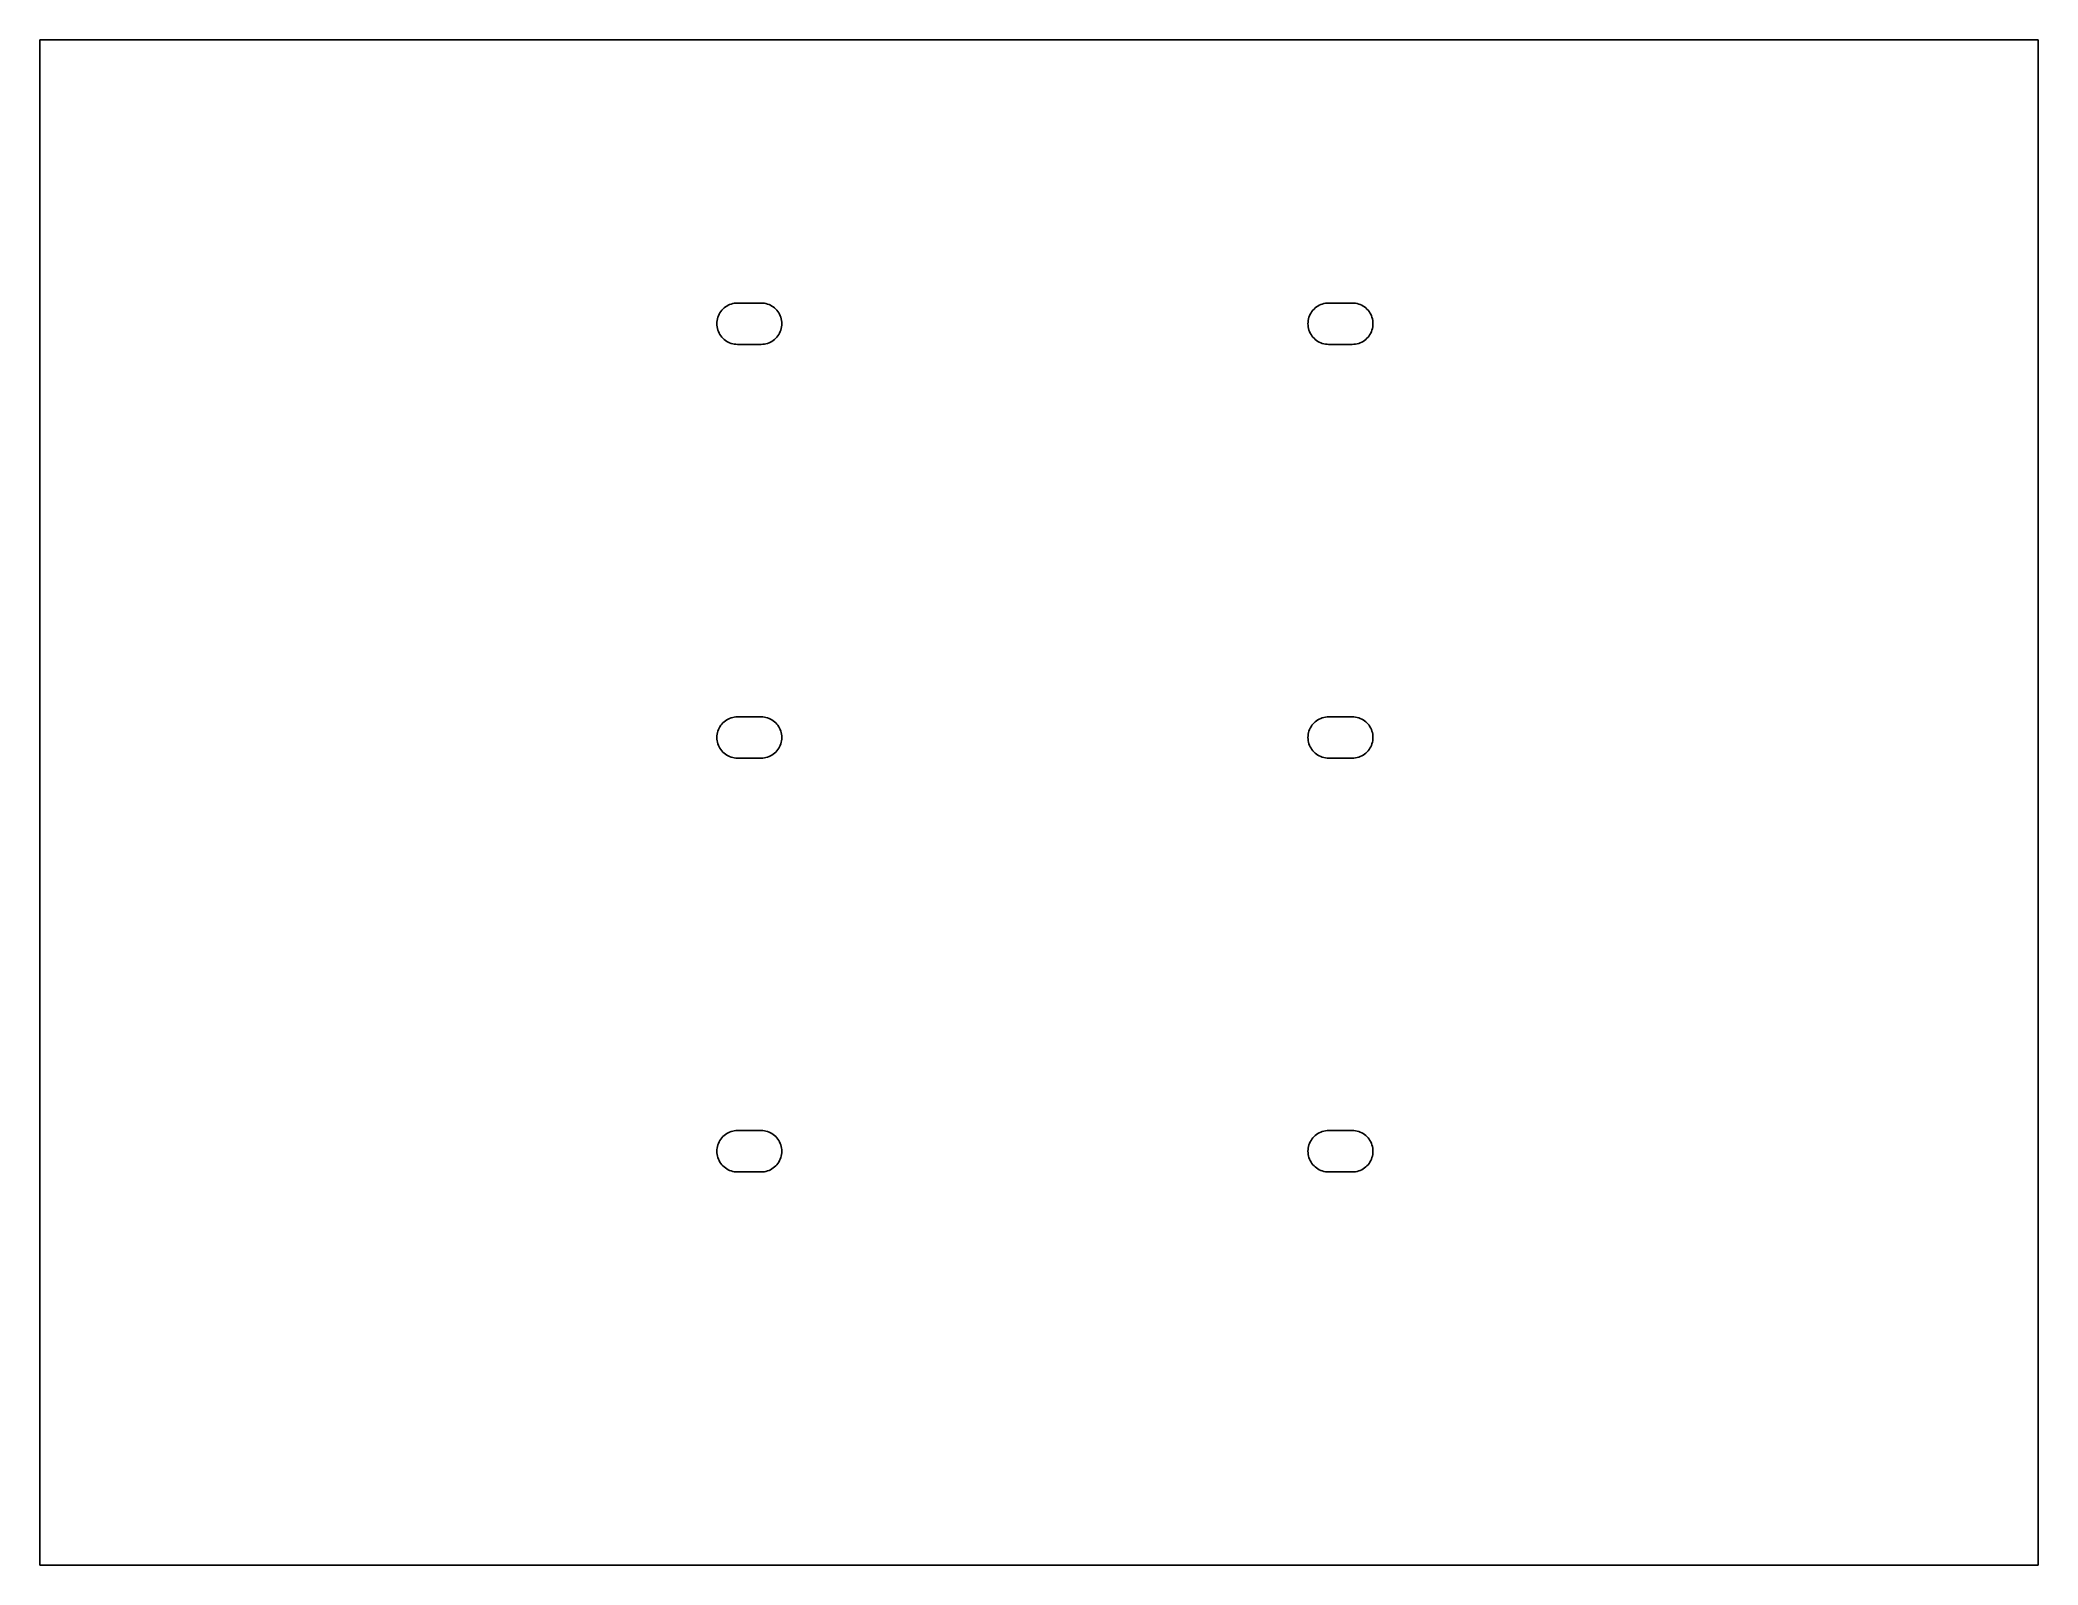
# Model space of a CAD drawing. Header units: metres. Extents: x 0 to 170, y 0 to 130.
import ezdxf

# ---------------------------------------------------------------- set-up
doc = ezdxf.new("R2010")
doc.units = ezdxf.units.M

msp = doc.modelspace()

# ---------------------------------------------------------------- linework, layer by layer
for p, q in [((169.5, 129.5), (0.5, 129.5)), ((0.5, 129.5), (0.5, 0.5)), ((169.5, 0.5), (169.5, 129.5)), ((58.0079, 106.414), (58.0842, 106.529)), ((58.0842, 106.529), (58.1693, 106.637)), ((58.1693, 106.637), (58.2626, 106.737)), ((58.2626, 106.737), (58.3635, 106.831)), ((58.3635, 106.831), (58.4714, 106.916)), ((58.4714, 106.916), (58.5856, 106.992)), ((58.5856, 106.992), (58.7055, 107.059)), ((58.7055, 107.059), (58.8303, 107.117)), ((58.8303, 107.117), (58.9592, 107.164)), ((58.9592, 107.164), (59.0915, 107.202)), ((59.0915, 107.202), (59.2262, 107.228)), ((59.2262, 107.228), (59.3627, 107.245)), ((59.3627, 107.245), (59.5, 107.25)), ((59.5, 107.25), (61.5, 107.25)), ((61.5, 107.25), (61.6373, 107.245)), ((61.6373, 107.245), (61.7738, 107.228)), ((61.7738, 107.228), (61.9085, 107.202)), ((61.9085, 107.202), (62.0408, 107.164)), ((62.0408, 107.164), (62.1697, 107.117)), ((62.1697, 107.117), (62.2945, 107.059)), ((62.2945, 107.059), (62.4144, 106.992)), ((62.4144, 106.992), (62.5286, 106.916)), ((62.5286, 106.916), (62.6365, 106.831)), ((62.6365, 106.831), (62.7374, 106.737)), ((62.7374, 106.737), (62.8307, 106.637)), ((62.8307, 106.637), (62.9158, 106.529)), ((62.9158, 106.529), (62.9921, 106.414)), ((108.008, 106.414), (108.084, 106.529)), ((108.084, 106.529), (108.169, 106.637)), ((108.169, 106.637), (108.263, 106.737)), ((108.263, 106.737), (108.363, 106.831)), ((108.363, 106.831), (108.471, 106.916)), ((108.471, 106.916), (108.586, 106.992)), ((108.586, 106.992), (108.706, 107.059)), ((108.706, 107.059), (108.83, 107.117)), ((108.83, 107.117), (108.959, 107.164)), ((108.959, 107.164), (109.091, 107.202)), ((109.091, 107.202), (109.226, 107.228)), ((109.226, 107.228), (109.363, 107.245)), ((109.363, 107.245), (109.5, 107.25)), ((109.5, 107.25), (111.5, 107.25)), ((111.5, 107.25), (111.637, 107.245)), ((111.637, 107.245), (111.774, 107.228)), ((111.774, 107.228), (111.909, 107.202)), ((111.909, 107.202), (112.041, 107.164)), ((112.041, 107.164), (112.17, 107.117)), ((112.17, 107.117), (112.294, 107.059)), ((112.294, 107.059), (112.414, 106.992)), ((112.414, 106.992), (112.529, 106.916)), ((112.529, 106.916), (112.637, 106.831)), ((112.637, 106.831), (112.737, 106.737)), ((112.737, 106.737), (112.831, 106.637)), ((112.831, 106.637), (112.916, 106.529)), ((112.916, 106.529), (112.992, 106.414)), ((57.75, 105.5), (57.7554, 105.637)), ((57.7554, 105.363), (57.75, 105.5)), ((57.7554, 105.637), (57.7715, 105.774)), ((57.7715, 105.226), (57.7554, 105.363)), ((57.7715, 105.774), (57.7983, 105.909)), ((57.7983, 105.091), (57.7715, 105.226)), ((57.7983, 105.909), (57.8356, 106.041)), ((57.8356, 104.959), (57.7983, 105.091)), ((57.8356, 106.041), (57.8832, 106.17)), ((57.8832, 104.83), (57.8356, 104.959)), ((57.8832, 106.17), (57.9407, 106.294)), ((57.9407, 104.706), (57.8832, 104.83)), ((57.9407, 106.294), (58.0079, 106.414)), ((62.9921, 106.414), (63.0592, 106.294)), ((63.0592, 106.294), (63.1168, 106.17)), ((63.1168, 104.83), (63.0592, 104.706)), ((63.1168, 106.17), (63.1643, 106.041)), ((63.1643, 104.959), (63.1168, 104.83)), ((63.1643, 106.041), (63.2016, 105.909)), ((63.2016, 105.091), (63.1643, 104.959)), ((63.2016, 105.909), (63.2285, 105.774)), ((63.2285, 105.226), (63.2016, 105.091)), ((63.2285, 105.774), (63.2446, 105.637)), ((63.2446, 105.363), (63.2285, 105.226)), ((63.2446, 105.637), (63.25, 105.5)), ((63.25, 105.5), (63.2446, 105.363)), ((107.75, 105.5), (107.755, 105.637)), ((107.755, 105.363), (107.75, 105.5)), ((107.755, 105.637), (107.772, 105.774)), ((107.772, 105.226), (107.755, 105.363)), ((107.772, 105.774), (107.798, 105.909)), ((107.798, 105.091), (107.772, 105.226)), ((107.798, 105.909), (107.836, 106.041)), ((107.836, 104.959), (107.798, 105.091)), ((107.836, 106.041), (107.883, 106.17)), ((107.883, 104.83), (107.836, 104.959)), ((107.883, 106.17), (107.941, 106.294)), ((107.941, 104.706), (107.883, 104.83)), ((107.941, 106.294), (108.008, 106.414)), ((112.992, 106.414), (113.059, 106.294)), ((113.059, 106.294), (113.117, 106.17)), ((113.117, 104.83), (113.059, 104.706)), ((113.117, 106.17), (113.164, 106.041)), ((113.164, 104.959), (113.117, 104.83)), ((113.164, 106.041), (113.202, 105.909)), ((113.202, 105.091), (113.164, 104.959)), ((113.202, 105.909), (113.228, 105.774)), ((113.228, 105.226), (113.202, 105.091)), ((113.228, 105.774), (113.245, 105.637)), ((113.245, 105.363), (113.228, 105.226)), ((113.245, 105.637), (113.25, 105.5)), ((113.25, 105.5), (113.245, 105.363)), ((58.0079, 104.586), (57.9407, 104.706)), ((58.0842, 104.471), (58.0079, 104.586)), ((58.1693, 104.363), (58.0842, 104.471)), ((58.2626, 104.263), (58.1693, 104.363)), ((58.3635, 104.169), (58.2626, 104.263)), ((58.4714, 104.084), (58.3635, 104.169)), ((58.5856, 104.008), (58.4714, 104.084)), ((58.7055, 103.941), (58.5856, 104.008)), ((58.8303, 103.883), (58.7055, 103.941)), ((58.9592, 103.836), (58.8303, 103.883)), ((59.0915, 103.798), (58.9592, 103.836)), ((59.2262, 103.772), (59.0915, 103.798)), ((59.3627, 103.755), (59.2262, 103.772)), ((59.5, 103.75), (59.3627, 103.755)), ((61.5, 103.75), (59.5, 103.75)), ((61.6373, 103.755), (61.5, 103.75)), ((61.7738, 103.772), (61.6373, 103.755)), ((61.9085, 103.798), (61.7738, 103.772)), ((62.0408, 103.836), (61.9085, 103.798)), ((62.1697, 103.883), (62.0408, 103.836)), ((62.2945, 103.941), (62.1697, 103.883)), ((62.4144, 104.008), (62.2945, 103.941)), ((62.5286, 104.084), (62.4144, 104.008)), ((62.6365, 104.169), (62.5286, 104.084)), ((62.7374, 104.263), (62.6365, 104.169)), ((62.8307, 104.363), (62.7374, 104.263)), ((62.9158, 104.471), (62.8307, 104.363)), ((62.9921, 104.586), (62.9158, 104.471)), ((63.0592, 104.706), (62.9921, 104.586)), ((108.008, 104.586), (107.941, 104.706)), ((108.084, 104.471), (108.008, 104.586)), ((108.169, 104.363), (108.084, 104.471)), ((108.263, 104.263), (108.169, 104.363)), ((108.363, 104.169), (108.263, 104.263)), ((108.471, 104.084), (108.363, 104.169)), ((108.586, 104.008), (108.471, 104.084)), ((108.706, 103.941), (108.586, 104.008)), ((108.83, 103.883), (108.706, 103.941)), ((108.959, 103.836), (108.83, 103.883)), ((109.091, 103.798), (108.959, 103.836)), ((109.226, 103.772), (109.091, 103.798)), ((109.363, 103.755), (109.226, 103.772)), ((109.5, 103.75), (109.363, 103.755)), ((111.5, 103.75), (109.5, 103.75)), ((111.637, 103.755), (111.5, 103.75)), ((111.774, 103.772), (111.637, 103.755)), ((111.909, 103.798), (111.774, 103.772)), ((112.041, 103.836), (111.909, 103.798)), ((112.17, 103.883), (112.041, 103.836)), ((112.294, 103.941), (112.17, 103.883)), ((112.414, 104.008), (112.294, 103.941)), ((112.529, 104.084), (112.414, 104.008)), ((112.637, 104.169), (112.529, 104.084)), ((112.737, 104.263), (112.637, 104.169)), ((112.831, 104.363), (112.737, 104.263)), ((112.916, 104.471), (112.831, 104.363)), ((112.992, 104.586), (112.916, 104.471)), ((113.059, 104.706), (112.992, 104.586)), ((57.7983, 70.9085), (57.8356, 71.0408)), ((57.8356, 71.0408), (57.8832, 71.1697)), ((57.8832, 71.1697), (57.9407, 71.2945)), ((57.9407, 71.2945), (58.0079, 71.4144)), ((58.0079, 71.4144), (58.0842, 71.5286)), ((58.0842, 71.5286), (58.1693, 71.6365)), ((58.1693, 71.6365), (58.2626, 71.7374)), ((58.2626, 71.7374), (58.3635, 71.8307)), ((58.3635, 71.8307), (58.4714, 71.9158)), ((58.4714, 71.9158), (58.5856, 71.9921)), ((58.5856, 71.9921), (58.7055, 72.0592)), ((58.7055, 72.0592), (58.8303, 72.1168)), ((58.8303, 72.1168), (58.9592, 72.1643)), ((58.9592, 72.1643), (59.0915, 72.2016)), ((59.0915, 72.2016), (59.2262, 72.2285)), ((59.2262, 72.2285), (59.3627, 72.2446)), ((59.3627, 72.2446), (59.5, 72.25)), ((59.5, 72.25), (61.5, 72.25)), ((61.5, 72.25), (61.6373, 72.2446)), ((61.6373, 72.2446), (61.7738, 72.2285)), ((61.7738, 72.2285), (61.9085, 72.2016)), ((61.9085, 72.2016), (62.0408, 72.1643)), ((62.0408, 72.1643), (62.1697, 72.1168)), ((62.1697, 72.1168), (62.2945, 72.0592)), ((62.2945, 72.0592), (62.4144, 71.9921)), ((62.4144, 71.9921), (62.5286, 71.9158)), ((62.5286, 71.9158), (62.6365, 71.8307)), ((62.6365, 71.8307), (62.7374, 71.7374)), ((62.7374, 71.7374), (62.8307, 71.6365)), ((62.8307, 71.6365), (62.9158, 71.5286)), ((62.9158, 71.5286), (62.9921, 71.4144)), ((62.9921, 71.4144), (63.0592, 71.2945)), ((63.0592, 71.2945), (63.1168, 71.1697)), ((63.1168, 71.1697), (63.1643, 71.0408)), ((63.1643, 71.0408), (63.2016, 70.9085)), ((107.798, 70.9085), (107.836, 71.0408)), ((107.836, 71.0408), (107.883, 71.1697)), ((107.883, 71.1697), (107.941, 71.2945)), ((107.941, 71.2945), (108.008, 71.4144)), ((108.008, 71.4144), (108.084, 71.5286)), ((108.084, 71.5286), (108.169, 71.6365)), ((108.169, 71.6365), (108.263, 71.7374)), ((108.263, 71.7374), (108.363, 71.8307)), ((108.363, 71.8307), (108.471, 71.9158)), ((108.471, 71.9158), (108.586, 71.9921)), ((108.586, 71.9921), (108.706, 72.0592)), ((108.706, 72.0592), (108.83, 72.1168)), ((108.83, 72.1168), (108.959, 72.1643)), ((108.959, 72.1643), (109.091, 72.2016)), ((109.091, 72.2016), (109.226, 72.2285)), ((109.226, 72.2285), (109.363, 72.2446)), ((109.363, 72.2446), (109.5, 72.25)), ((109.5, 72.25), (111.5, 72.25)), ((111.5, 72.25), (111.637, 72.2446)), ((111.637, 72.2446), (111.774, 72.2285)), ((111.774, 72.2285), (111.909, 72.2016)), ((111.909, 72.2016), (112.041, 72.1643)), ((112.041, 72.1643), (112.17, 72.1168)), ((112.17, 72.1168), (112.294, 72.0592)), ((112.294, 72.0592), (112.414, 71.9921)), ((112.414, 71.9921), (112.529, 71.9158)), ((112.529, 71.9158), (112.637, 71.8307)), ((112.637, 71.8307), (112.737, 71.7374)), ((112.737, 71.7374), (112.831, 71.6365)), ((112.831, 71.6365), (112.916, 71.5286)), ((112.916, 71.5286), (112.992, 71.4144)), ((112.992, 71.4144), (113.059, 71.2945)), ((113.059, 71.2945), (113.117, 71.1697)), ((113.117, 71.1697), (113.164, 71.0408)), ((113.164, 71.0408), (113.202, 70.9085)), ((57.75, 70.5), (57.7554, 70.6373)), ((57.7554, 70.3627), (57.75, 70.5)), ((57.7554, 70.6373), (57.7715, 70.7738)), ((57.7715, 70.2262), (57.7554, 70.3627)), ((57.7715, 70.7738), (57.7983, 70.9085)), ((57.7983, 70.0915), (57.7715, 70.2262)), ((57.8356, 69.9592), (57.7983, 70.0915)), ((57.8832, 69.8303), (57.8356, 69.9592)), ((57.9407, 69.7055), (57.8832, 69.8303)), ((58.0079, 69.5856), (57.9407, 69.7055)), ((58.0842, 69.4714), (58.0079, 69.5856)), ((58.1693, 69.3635), (58.0842, 69.4714)), ((58.2626, 69.2626), (58.1693, 69.3635)), ((62.8307, 69.3635), (62.7374, 69.2626)), ((62.9158, 69.4714), (62.8307, 69.3635)), ((62.9921, 69.5856), (62.9158, 69.4714)), ((63.0592, 69.7055), (62.9921, 69.5856)), ((63.1168, 69.8303), (63.0592, 69.7055)), ((63.1643, 69.9592), (63.1168, 69.8303)), ((63.2016, 70.0915), (63.1643, 69.9592)), ((63.2016, 70.9085), (63.2285, 70.7738)), ((63.2285, 70.2262), (63.2016, 70.0915)), ((63.2285, 70.7738), (63.2446, 70.6373)), ((63.2446, 70.3627), (63.2285, 70.2262)), ((63.2446, 70.6373), (63.25, 70.5)), ((63.25, 70.5), (63.2446, 70.3627)), ((107.75, 70.5), (107.755, 70.6373)), ((107.755, 70.3627), (107.75, 70.5)), ((107.755, 70.6373), (107.772, 70.7738)), ((107.772, 70.2262), (107.755, 70.3627)), ((107.772, 70.7738), (107.798, 70.9085)), ((107.798, 70.0915), (107.772, 70.2262)), ((107.836, 69.9592), (107.798, 70.0915)), ((107.883, 69.8303), (107.836, 69.9592)), ((107.941, 69.7055), (107.883, 69.8303)), ((108.008, 69.5856), (107.941, 69.7055)), ((108.084, 69.4714), (108.008, 69.5856)), ((108.169, 69.3635), (108.084, 69.4714)), ((108.263, 69.2626), (108.169, 69.3635)), ((112.831, 69.3635), (112.737, 69.2626)), ((112.916, 69.4714), (112.831, 69.3635)), ((112.992, 69.5856), (112.916, 69.4714)), ((113.059, 69.7055), (112.992, 69.5856)), ((113.117, 69.8303), (113.059, 69.7055)), ((113.164, 69.9592), (113.117, 69.8303)), ((113.202, 70.0915), (113.164, 69.9592)), ((113.202, 70.9085), (113.228, 70.7738)), ((113.228, 70.2262), (113.202, 70.0915)), ((113.228, 70.7738), (113.245, 70.6373)), ((113.245, 70.3627), (113.228, 70.2262)), ((113.245, 70.6373), (113.25, 70.5)), ((113.25, 70.5), (113.245, 70.3627)), ((58.3635, 69.1693), (58.2626, 69.2626)), ((58.4714, 69.0842), (58.3635, 69.1693)), ((58.5856, 69.0079), (58.4714, 69.0842)), ((58.7055, 68.9407), (58.5856, 69.0079)), ((58.8303, 68.8832), (58.7055, 68.9407)), ((58.9592, 68.8356), (58.8303, 68.8832)), ((59.0915, 68.7983), (58.9592, 68.8356)), ((59.2262, 68.7715), (59.0915, 68.7983)), ((59.3627, 68.7554), (59.2262, 68.7715)), ((59.5, 68.75), (59.3627, 68.7554)), ((61.5, 68.75), (59.5, 68.75)), ((61.6373, 68.7554), (61.5, 68.75)), ((61.7738, 68.7715), (61.6373, 68.7554)), ((61.9085, 68.7983), (61.7738, 68.7715)), ((62.0408, 68.8356), (61.9085, 68.7983)), ((62.1697, 68.8832), (62.0408, 68.8356)), ((62.2945, 68.9407), (62.1697, 68.8832)), ((62.4144, 69.0079), (62.2945, 68.9407)), ((62.5286, 69.0842), (62.4144, 69.0079)), ((62.6365, 69.1693), (62.5286, 69.0842)), ((62.7374, 69.2626), (62.6365, 69.1693)), ((108.363, 69.1693), (108.263, 69.2626)), ((108.471, 69.0842), (108.363, 69.1693)), ((108.586, 69.0079), (108.471, 69.0842)), ((108.706, 68.9407), (108.586, 69.0079)), ((108.83, 68.8832), (108.706, 68.9407)), ((108.959, 68.8356), (108.83, 68.8832)), ((109.091, 68.7983), (108.959, 68.8356)), ((109.226, 68.7715), (109.091, 68.7983)), ((109.363, 68.7554), (109.226, 68.7715)), ((109.5, 68.75), (109.363, 68.7554)), ((111.5, 68.75), (109.5, 68.75)), ((111.637, 68.7554), (111.5, 68.75)), ((111.774, 68.7715), (111.637, 68.7554)), ((111.909, 68.7983), (111.774, 68.7715)), ((112.041, 68.8356), (111.909, 68.7983)), ((112.17, 68.8832), (112.041, 68.8356)), ((112.294, 68.9407), (112.17, 68.8832)), ((112.414, 69.0079), (112.294, 68.9407)), ((112.529, 69.0842), (112.414, 69.0079)), ((112.637, 69.1693), (112.529, 69.0842)), ((112.737, 69.2626), (112.637, 69.1693)), ((58.9592, 37.1643), (59.0915, 37.2016)), ((59.0915, 37.2016), (59.2262, 37.2285)), ((59.2262, 37.2285), (59.3627, 37.2446)), ((59.3627, 37.2446), (59.5, 37.25)), ((59.5, 37.25), (61.5, 37.25)), ((61.5, 37.25), (61.6373, 37.2446)), ((61.6373, 37.2446), (61.7738, 37.2285)), ((61.7738, 37.2285), (61.9085, 37.2016)), ((61.9085, 37.2016), (62.0408, 37.1643)), ((108.959, 37.1643), (109.091, 37.2016)), ((109.091, 37.2016), (109.226, 37.2285)), ((109.226, 37.2285), (109.363, 37.2446)), ((109.363, 37.2446), (109.5, 37.25)), ((109.5, 37.25), (111.5, 37.25)), ((111.5, 37.25), (111.637, 37.2446)), ((111.637, 37.2446), (111.774, 37.2285)), ((111.774, 37.2285), (111.909, 37.2016)), ((111.909, 37.2016), (112.041, 37.1643)), ((57.75, 35.5), (57.7554, 35.6373)), ((57.7554, 35.3627), (57.75, 35.5)), ((57.7554, 35.6373), (57.7715, 35.7738)), ((57.7715, 35.7738), (57.7983, 35.9085)), ((57.7983, 35.9085), (57.8356, 36.0408)), ((57.8356, 36.0408), (57.8832, 36.1697)), ((57.8832, 36.1697), (57.9407, 36.2945)), ((57.9407, 36.2945), (58.0079, 36.4144)), ((58.0079, 36.4144), (58.0842, 36.5286)), ((58.0842, 36.5286), (58.1693, 36.6365)), ((58.1693, 36.6365), (58.2626, 36.7374)), ((58.2626, 36.7374), (58.3635, 36.8307)), ((58.3635, 36.8307), (58.4714, 36.9158)), ((58.4714, 36.9158), (58.5856, 36.9921)), ((58.5856, 36.9921), (58.7055, 37.0592)), ((58.7055, 37.0592), (58.8303, 37.1168)), ((58.8303, 37.1168), (58.9592, 37.1643)), ((62.0408, 37.1643), (62.1697, 37.1168)), ((62.1697, 37.1168), (62.2945, 37.0592)), ((62.2945, 37.0592), (62.4144, 36.9921)), ((62.4144, 36.9921), (62.5286, 36.9158)), ((62.5286, 36.9158), (62.6365, 36.8307)), ((62.6365, 36.8307), (62.7374, 36.7374)), ((62.7374, 36.7374), (62.8307, 36.6365)), ((62.8307, 36.6365), (62.9158, 36.5286)), ((62.9158, 36.5286), (62.9921, 36.4144)), ((62.9921, 36.4144), (63.0592, 36.2945)), ((63.0592, 36.2945), (63.1168, 36.1697)), ((63.1168, 36.1697), (63.1643, 36.0408)), ((63.1643, 36.0408), (63.2016, 35.9085)), ((63.2016, 35.9085), (63.2285, 35.7738)), ((63.2285, 35.7738), (63.2446, 35.6373)), ((63.2446, 35.6373), (63.25, 35.5)), ((63.25, 35.5), (63.2446, 35.3627)), ((107.75, 35.5), (107.755, 35.6373)), ((107.755, 35.3627), (107.75, 35.5)), ((107.755, 35.6373), (107.772, 35.7738)), ((107.772, 35.7738), (107.798, 35.9085)), ((107.798, 35.9085), (107.836, 36.0408)), ((107.836, 36.0408), (107.883, 36.1697)), ((107.883, 36.1697), (107.941, 36.2945)), ((107.941, 36.2945), (108.008, 36.4144)), ((108.008, 36.4144), (108.084, 36.5286)), ((108.084, 36.5286), (108.169, 36.6365)), ((108.169, 36.6365), (108.263, 36.7374)), ((108.263, 36.7374), (108.363, 36.8307)), ((108.363, 36.8307), (108.471, 36.9158)), ((108.471, 36.9158), (108.586, 36.9921)), ((108.586, 36.9921), (108.706, 37.0592)), ((108.706, 37.0592), (108.83, 37.1168)), ((108.83, 37.1168), (108.959, 37.1643)), ((112.041, 37.1643), (112.17, 37.1168)), ((112.17, 37.1168), (112.294, 37.0592)), ((112.294, 37.0592), (112.414, 36.9921)), ((112.414, 36.9921), (112.529, 36.9158)), ((112.529, 36.9158), (112.637, 36.8307)), ((112.637, 36.8307), (112.737, 36.7374)), ((112.737, 36.7374), (112.831, 36.6365)), ((112.831, 36.6365), (112.916, 36.5286)), ((112.916, 36.5286), (112.992, 36.4144)), ((112.992, 36.4144), (113.059, 36.2945)), ((113.059, 36.2945), (113.117, 36.1697)), ((113.117, 36.1697), (113.164, 36.0408)), ((113.164, 36.0408), (113.202, 35.9085)), ((113.202, 35.9085), (113.228, 35.7738)), ((113.228, 35.7738), (113.245, 35.6373)), ((113.245, 35.6373), (113.25, 35.5)), ((113.25, 35.5), (113.245, 35.3627)), ((57.7715, 35.2262), (57.7554, 35.3627)), ((57.7983, 35.0915), (57.7715, 35.2262)), ((57.8356, 34.9592), (57.7983, 35.0915)), ((57.8832, 34.8303), (57.8356, 34.9592)), ((57.9407, 34.7055), (57.8832, 34.8303)), ((58.0079, 34.5856), (57.9407, 34.7055)), ((58.0842, 34.4714), (58.0079, 34.5856)), ((58.1693, 34.3635), (58.0842, 34.4714)), ((58.2626, 34.2626), (58.1693, 34.3635)), ((58.3635, 34.1693), (58.2626, 34.2626)), ((58.4714, 34.0842), (58.3635, 34.1693)), ((58.5856, 34.0079), (58.4714, 34.0842)), ((58.7055, 33.9407), (58.5856, 34.0079)), ((58.8303, 33.8832), (58.7055, 33.9407)), ((58.9592, 33.8356), (58.8303, 33.8832)), ((59.0915, 33.7983), (58.9592, 33.8356)), ((62.0408, 33.8356), (61.9085, 33.7983)), ((62.1697, 33.8832), (62.0408, 33.8356)), ((62.2945, 33.9407), (62.1697, 33.8832)), ((62.4144, 34.0079), (62.2945, 33.9407)), ((62.5286, 34.0842), (62.4144, 34.0079)), ((62.6365, 34.1693), (62.5286, 34.0842)), ((62.7374, 34.2626), (62.6365, 34.1693)), ((62.8307, 34.3635), (62.7374, 34.2626)), ((62.9158, 34.4714), (62.8307, 34.3635)), ((62.9921, 34.5856), (62.9158, 34.4714)), ((63.0592, 34.7055), (62.9921, 34.5856)), ((63.1168, 34.8303), (63.0592, 34.7055)), ((63.1643, 34.9592), (63.1168, 34.8303)), ((63.2016, 35.0915), (63.1643, 34.9592)), ((63.2285, 35.2262), (63.2016, 35.0915)), ((63.2446, 35.3627), (63.2285, 35.2262)), ((107.772, 35.2262), (107.755, 35.3627)), ((107.798, 35.0915), (107.772, 35.2262)), ((107.836, 34.9592), (107.798, 35.0915)), ((107.883, 34.8303), (107.836, 34.9592)), ((107.941, 34.7055), (107.883, 34.8303)), ((108.008, 34.5856), (107.941, 34.7055)), ((108.084, 34.4714), (108.008, 34.5856)), ((108.169, 34.3635), (108.084, 34.4714)), ((108.263, 34.2626), (108.169, 34.3635)), ((108.363, 34.1693), (108.263, 34.2626)), ((108.471, 34.0842), (108.363, 34.1693)), ((108.586, 34.0079), (108.471, 34.0842)), ((108.706, 33.9407), (108.586, 34.0079)), ((108.83, 33.8832), (108.706, 33.9407)), ((108.959, 33.8356), (108.83, 33.8832)), ((109.091, 33.7983), (108.959, 33.8356)), ((112.041, 33.8356), (111.909, 33.7983)), ((112.17, 33.8832), (112.041, 33.8356)), ((112.294, 33.9407), (112.17, 33.8832)), ((112.414, 34.0079), (112.294, 33.9407)), ((112.529, 34.0842), (112.414, 34.0079)), ((112.637, 34.1693), (112.529, 34.0842)), ((112.737, 34.2626), (112.637, 34.1693)), ((112.831, 34.3635), (112.737, 34.2626)), ((112.916, 34.4714), (112.831, 34.3635)), ((112.992, 34.5856), (112.916, 34.4714)), ((113.059, 34.7055), (112.992, 34.5856)), ((113.117, 34.8303), (113.059, 34.7055)), ((113.164, 34.9592), (113.117, 34.8303)), ((113.202, 35.0915), (113.164, 34.9592)), ((113.228, 35.2262), (113.202, 35.0915)), ((113.245, 35.3627), (113.228, 35.2262)), ((59.2262, 33.7715), (59.0915, 33.7983)), ((59.3627, 33.7554), (59.2262, 33.7715)), ((59.5, 33.75), (59.3627, 33.7554)), ((61.5, 33.75), (59.5, 33.75)), ((61.6373, 33.7554), (61.5, 33.75)), ((61.7738, 33.7715), (61.6373, 33.7554)), ((61.9085, 33.7983), (61.7738, 33.7715)), ((109.226, 33.7715), (109.091, 33.7983)), ((109.363, 33.7554), (109.226, 33.7715)), ((109.5, 33.75), (109.363, 33.7554)), ((111.5, 33.75), (109.5, 33.75)), ((111.637, 33.7554), (111.5, 33.75)), ((111.774, 33.7715), (111.637, 33.7554)), ((111.909, 33.7983), (111.774, 33.7715)), ((0.5, 0.5), (169.5, 0.5))]:
    msp.add_line(p, q)

doc.saveas('drawing.dxf')
